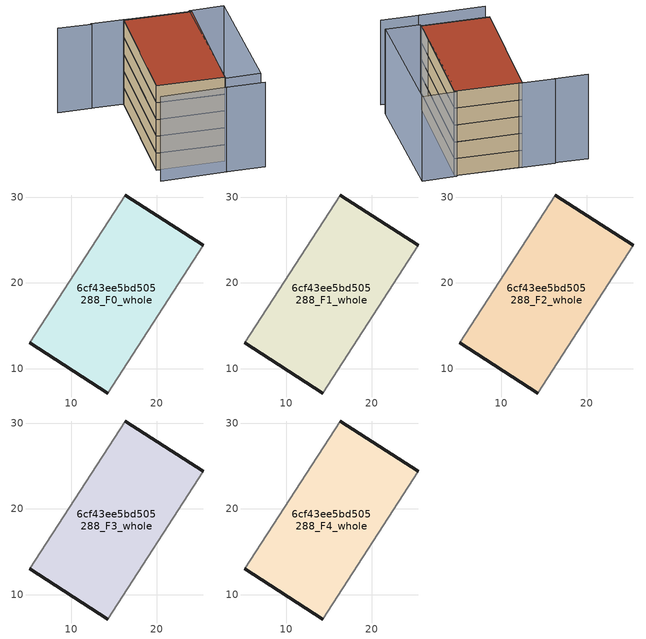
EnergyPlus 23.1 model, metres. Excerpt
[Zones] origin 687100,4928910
6cf43ee5bd505288_F0_whole
 floor ground (EU_floor_Construction): 14.24,7.15 25.39,24.37 16.32,30.24 5.18,13.02 z0
 wall outside (EU_wall_Construction): 16.32,30.24 25.39,24.37 / 14.24,7.15 5.18,13.02 z0:3
 wall adiabatic (EU_wall_Construction): 25.39,24.37 14.24,7.15 / 5.18,13.02 16.32,30.24 z0:3
6cf43ee5bd505288_F1_whole
 floor to 6cf43ee5bd505288_F0_whole (EU_floor_Construction): 14.24,7.15 25.38,24.37 16.32,30.24 5.17,13.02 z3
 wall outside (EU_wall_Construction): 16.32,30.24 25.39,24.37 / 14.24,7.15 5.18,13.02 z3:6
 wall adiabatic (EU_wall_Construction): 25.39,24.37 14.24,7.15 / 5.18,13.02 16.32,30.24 z3:6
6cf43ee5bd505288_F2_whole
 floor to 6cf43ee5bd505288_F1_whole (EU_floor_Construction): 14.24,7.15 25.38,24.37 16.32,30.24 5.17,13.02 z6
 wall outside (EU_wall_Construction): 16.32,30.24 25.39,24.37 / 14.24,7.15 5.18,13.02 z6:9
 wall adiabatic (EU_wall_Construction): 25.39,24.37 14.24,7.15 / 5.18,13.02 16.32,30.24 z6:9
6cf43ee5bd505288_F3_whole
 floor to 6cf43ee5bd505288_F2_whole (EU_floor_Construction): 14.24,7.15 25.38,24.37 16.32,30.24 5.17,13.02 z9
 wall outside (EU_wall_Construction): 16.32,30.24 25.39,24.37 / 14.24,7.15 5.18,13.02 z9:12
 wall adiabatic (EU_wall_Construction): 25.39,24.37 14.24,7.15 / 5.18,13.02 16.32,30.24 z9:12
6cf43ee5bd505288_F4_whole
 floor to 6cf43ee5bd505288_F3_whole (EU_floor_Construction): 14.24,7.15 25.38,24.37 16.32,30.24 5.17,13.02 z12
 wall outside (EU_wall_Construction): 16.32,30.24 25.39,24.37 / 14.24,7.15 5.18,13.02 z12:15
 wall adiabatic (EU_wall_Construction): 25.39,24.37 14.24,7.15 / 5.18,13.02 16.32,30.24 z12:15
 roof outside (EU_roof_Construction): 25.39,24.37 14.24,7.15 5.18,13.02 16.32,30.24 z15
shading: 12.18,4.83 17.33,1.55 / 3.23,10.33 12.28,4.77 / 11.99,33.14 16.79,30.01 / 7.58,35.9 12.07,32.97 / 14.15,6.81 25.15,24.76 / 25.15,24.76 29.87,21.87 / 29.87,21.87 18.86,3.92 / 18.86,3.92 14.15,6.81 z0:15
[Building]
EU S2 Campaign: North Axis=0; Terrain=City; Solar Distribution=FullExterior
[Site:Location]
Bologna: Latitude=44.5; Longitude=11.25; Time Zone=1; Elevation=37
[SizingPeriod:WeatherFileDays]
AnnualSizingPeriod: Begin Month=1; Begin Day of Month=1; End Month=12; End Day of Month=31; Day of Week for Start Day=Monday; Use Weather File Daylight Saving Period=No; Use Weather File Rain and Snow Indicators=No
[MATERIAL]
EU_InternalMass_Material: Roughness=MediumRough; Thickness=0.1; Conductivity=1; Density=1800; Specific Heat=900; Thermal Absorptance=0.9; Solar Absorptance=0.7; Visible Absorptance=0.7
[MATERIAL:NOMASS] Roughness=MediumRough; Thermal Absorptance=0.9; Solar Absorptance=0.7; Visible Absorptance=0.7
Name | Thermal Resistance
EU_wall_NoMass | 0.905828
EU_roof_NoMass | 0.37593
EU_floor_NoMass | 0.67114
[CONSTRUCTION]
EU_wall_Construction: EU_wall_NoMass
EU_roof_Construction: EU_roof_NoMass
EU_floor_Construction: EU_floor_NoMass
EU_InternalMass_Construction: EU_InternalMass_Material
[ZONE] Type=1; Multiplier=1; Ceiling Height=autocalculate; Floor Area=autocalculate; Part of Total Floor Area=Yes
Name | Volume
6cf43ee5bd505288_F0_whole | 664.562
6cf43ee5bd505288_F1_whole; 6cf43ee5bd505288_F2_whole; 6cf43ee5bd505288_F3_whole; 6cf43ee5bd505288_F4_whole | 664.561
[INTERNALMASS] Construction=EU_InternalMass_Construction; Surface Area=221.52
Name | Zone or ZoneList
6cf43ee5bd505288_F0_whole_EU_InternalMass | 6cf43ee5bd505288_F0_whole
6cf43ee5bd505288_F1_whole_EU_InternalMass | 6cf43ee5bd505288_F1_whole
6cf43ee5bd505288_F2_whole_EU_InternalMass | 6cf43ee5bd505288_F2_whole
6cf43ee5bd505288_F3_whole_EU_InternalMass | 6cf43ee5bd505288_F3_whole
6cf43ee5bd505288_F4_whole_EU_InternalMass | 6cf43ee5bd505288_F4_whole
[OTHEREQUIPMENT] Fuel Type=Electricity; Design Level Calculation Method=Watts/Area; Power per Zone Floor Area=1; Fraction Latent=0; Fraction Radiant=0; Fraction Lost=0; Carbon Dioxide Generation Rate=0; EndUse Subcategory=EU_Step8_InternalGains
Name | Zone or ZoneList or Space or SpaceList | Schedule
EU_Step8_InternalGain_6cf43ee5bd505288_F0_whole_f000 | 6cf43ee5bd505288_F0_whole | EU_Step8_GainSchedule_6cf43ee5bd505288_F0_whole_f000
EU_Step8_InternalGain_6cf43ee5bd505288_F1_whole_f000 | 6cf43ee5bd505288_F1_whole | EU_Step8_GainSchedule_6cf43ee5bd505288_F1_whole_f000
EU_Step8_InternalGain_6cf43ee5bd505288_F2_whole_f000 | 6cf43ee5bd505288_F2_whole | EU_Step8_GainSchedule_6cf43ee5bd505288_F2_whole_f000
EU_Step8_InternalGain_6cf43ee5bd505288_F3_whole_f000 | 6cf43ee5bd505288_F3_whole | EU_Step8_GainSchedule_6cf43ee5bd505288_F3_whole_f000
EU_Step8_InternalGain_6cf43ee5bd505288_F4_whole_f000 | 6cf43ee5bd505288_F4_whole | EU_Step8_GainSchedule_6cf43ee5bd505288_F4_whole_f000
[ZONEVENTILATION:DESIGNFLOWRATE] Schedule=EU_AlwaysOn; Design Flow Rate Calculation Method=AirChanges/Hour; Air Changes per Hour=0.73129; Ventilation Type=Natural; Fan Pressure Rise=0; Fan Total Efficiency=1; Constant Term Coefficient=1; Temperature Term Coefficient=0; Velocity Term Coefficient=0; Velocity Squared Term Coefficient=0; Minimum Indoor Temperature=-100; Maximum Indoor Temperature=100; Delta Temperature=-100; Minimum Outdoor Temperature=-100; Maximum Outdoor Temperature=100; Maximum Wind Speed=40
Name | Zone or ZoneList or Space or SpaceList
EU_ConstantAir_6cf43ee5bd505288_F0_whole | 6cf43ee5bd505288_F0_whole
EU_ConstantAir_6cf43ee5bd505288_F1_whole | 6cf43ee5bd505288_F1_whole
EU_ConstantAir_6cf43ee5bd505288_F2_whole | 6cf43ee5bd505288_F2_whole
EU_ConstantAir_6cf43ee5bd505288_F3_whole | 6cf43ee5bd505288_F3_whole
EU_ConstantAir_6cf43ee5bd505288_F4_whole | 6cf43ee5bd505288_F4_whole
[HVACTEMPLATE:THERMOSTAT] Constant Heating Setpoint=20; Constant Cooling Setpoint=50
EU_HeatOnly_6cf43ee5bd505288_F0_whole; EU_HeatOnly_6cf43ee5bd505288_F1_whole; EU_HeatOnly_6cf43ee5bd505288_F2_whole; EU_HeatOnly_6cf43ee5bd505288_F3_whole; EU_HeatOnly_6cf43ee5bd505288_F4_whole
[HVACTEMPLATE:ZONE:IDEALLOADSAIRSYSTEM] System Availability Schedule=EU_AlwaysOn; Maximum Heating Supply Air Temperature=50; Minimum Cooling Supply Air Temperature=13; Maximum Heating Supply Air Humidity Ratio=0.0156; Minimum Cooling Supply Air Humidity Ratio=0.0077; Heating Limit=NoLimit; Cooling Limit=NoLimit; Heating Availability Schedule=EU_AlwaysOn; Cooling Availability Schedule=EU_CoolingOff; Dehumidification Control Type=ConstantSensibleHeatRatio; Cooling Sensible Heat Ratio=0.7; Dehumidification Setpoint=60; Humidification Control Type=None; Humidification Setpoint=30; Outdoor Air Method=None; Outdoor Air Flow Rate per Person=0.00944; Outdoor Air Flow Rate per Zone Floor Area=0; Outdoor Air Flow Rate per Zone=0; Demand Controlled Ventilation Type=None; Outdoor Air Economizer Type=NoEconomizer; Heat Recovery Type=None; Sensible Heat Recovery Effectiveness=0.7; Latent Heat Recovery Effectiveness=0.65
Name | Template Thermostat
6cf43ee5bd505288_F0_whole | EU_HeatOnly_6cf43ee5bd505288_F0_whole
6cf43ee5bd505288_F1_whole | EU_HeatOnly_6cf43ee5bd505288_F1_whole
6cf43ee5bd505288_F2_whole | EU_HeatOnly_6cf43ee5bd505288_F2_whole
6cf43ee5bd505288_F3_whole | EU_HeatOnly_6cf43ee5bd505288_F3_whole
6cf43ee5bd505288_F4_whole | EU_HeatOnly_6cf43ee5bd505288_F4_whole
[SIZING:ZONE] Zone Cooling Design Supply Air Temperature Input Method=SupplyAirTemperature; Zone Cooling Design Supply Air Temperature=13; Zone Heating Design Supply Air Temperature Input Method=SupplyAirTemperature; Zone Heating Design Supply Air Temperature=50; Zone Cooling Design Supply Air Humidity Ratio=0.008; Zone Heating Design Supply Air Humidity Ratio=0.008; Cooling Design Air Flow Method=DesignDay; Cooling Design Air Flow Rate=0; Cooling Minimum Air Flow per Zone Floor Area=0.000762; Cooling Minimum Air Flow=0; Cooling Minimum Air Flow Fraction=0.2; Heating Design Air Flow Method=DesignDay; Heating Design Air Flow Rate=0; Heating Maximum Air Flow per Zone Floor Area=0.002032; Heating Maximum Air Flow=0.141576; Heating Maximum Air Flow Fraction=0.3; Account for Dedicated Outdoor Air System=No; Dedicated Outdoor Air System Control Strategy=NeutralSupplyAir; Dedicated Outdoor Air Low Setpoint Temperature for Design=autosize; Dedicated Outdoor Air High Setpoint Temperature for Design=autosize; Zone Load Sizing Method=Sensible Load Only No Latent Load; Zone Latent Cooling Design Supply Air Humidity Ratio Input Method=HumidityRatioDifference; Zone Cooling Design Supply Air Humidity Ratio Difference=0.005; Zone Latent Heating Design Supply Air Humidity Ratio Input Method=HumidityRatioDifference; Zone Humidification Design Supply Air Humidity Ratio Difference=0.005
6cf43ee5bd505288_F0_whole; 6cf43ee5bd505288_F1_whole; 6cf43ee5bd505288_F2_whole; 6cf43ee5bd505288_F3_whole; 6cf43ee5bd505288_F4_whole
[SCHEDULE:CONSTANT]
Name | Hourly Value
EU_AlwaysOn | 1
EU_CoolingOff | 0
[SCHEDULE:FILE] Column Number=1; Rows to Skip at Top=0; Number of Hours of Data=8760; Column Separator=Comma; Interpolate to Timestep=No; Minutes per Item=60; Adjust Schedule for Daylight Savings=Yes
Name | File
EU_Step8_GainSchedule_6cf43ee5bd505288_F0_whole_f000 | ../../schedules/6cf43ee5bd505288/6cf43ee5bd505288_F0_whole_f000_gain.csv
EU_Step8_GainSchedule_6cf43ee5bd505288_F1_whole_f000 | ../../schedules/6cf43ee5bd505288/6cf43ee5bd505288_F1_whole_f000_gain.csv
EU_Step8_GainSchedule_6cf43ee5bd505288_F2_whole_f000 | ../../schedules/6cf43ee5bd505288/6cf43ee5bd505288_F2_whole_f000_gain.csv
EU_Step8_GainSchedule_6cf43ee5bd505288_F3_whole_f000 | ../../schedules/6cf43ee5bd505288/6cf43ee5bd505288_F3_whole_f000_gain.csv
EU_Step8_GainSchedule_6cf43ee5bd505288_F4_whole_f000 | ../../schedules/6cf43ee5bd505288/6cf43ee5bd505288_F4_whole_f000_gain.csv
